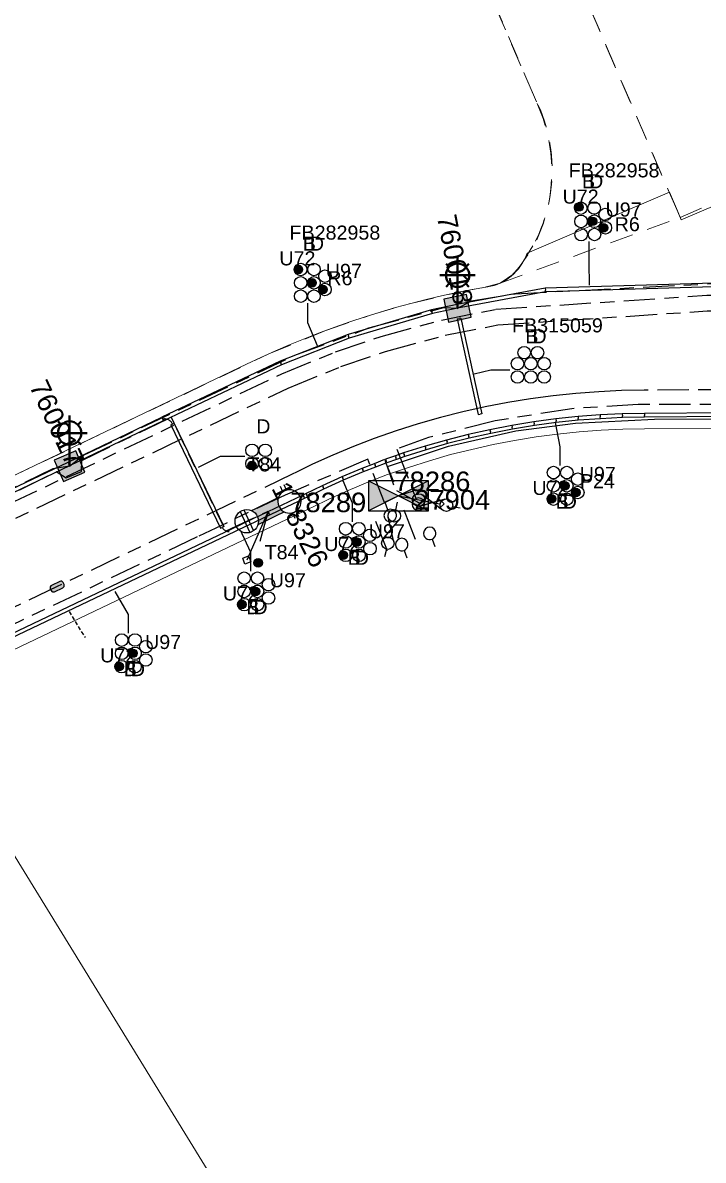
# Model space of a CAD drawing. Header units: metres. Extents: x 292510 to 295946, y 6251475 to 6256272.
# Drawn here: x 294619.1 to 294706.1, y 6255659.2 to 6255804.6 of the extents above; entities that cross this region are included whole.
import ezdxf
from ezdxf.enums import TextEntityAlignment as Align

# ---------------------------------------------------------------- set-up
doc = ezdxf.new("R2010")
doc.units = ezdxf.units.M
for name, pattern in [('Cable Exist UG', [8.2, 4, -1.2, 1.8, -1.2]), ('Dash', [5, 3, -2]), ('DASHED', [0.75, 0.5, -0.25])]:
    doc.linetypes.add(name, pattern=pattern)
doc.layers.get('0').update_dxf_attribs({"color": 6})
doc.layers.add('Cadastre Developer_SP_EXT', color=9, linetype='Continuous', lineweight=5)
doc.layers.add('Cadastre Land Parcels_SP_EXT', color=7, linetype='Continuous', lineweight=5)
for name, color, linetype in [('Duct_SP_EXT', 7, 'Continuous'), ('Equip_HV_EXT', 7, 'Continuous'), ('Equip_LV_EXT', 7, 'Continuous'), ('Equip_SP_SL_EXT', 7, 'Continuous'), ('Mains_HV_EXT', 7, 'Continuous'), ('Mains_LV_EXT', 7, 'Continuous'), ('Mains_SL_EXT', 7, 'Continuous'), ('Services_SP_EXT', 7, 'Continuous'), ('Sub_SP_EXT', 7, 'Continuous'), ('SupportsUG_SP_LV_EXT', 7, 'Continuous'), ('SupportsUG_SP_LV_SL_EXT', 7, 'Continuous'), ('Trench_SP_EXT', 7, 'Continuous')]:
    doc.layers.add(name, color=color, linetype=linetype)
doc.layers.add('UNKNOWN_FEATURES', color=1, linetype='DASHED', plot=False)
doc.styles.add('COLUMN_LABEL', font='arial.ttf')
doc.styles.add('iecARIAL', font='arial.ttf', dxfattribs={"height": 2})
doc.styles.add('POLE_LABEL', font='arial.ttf')
doc.styles.get("Standard").update_dxf_attribs({"font": 'arial.ttf'})
doc.styles.add('SWITCH_LABEL', font='arial.ttf', dxfattribs={"height": 2.5})
doc.linetypes.add('Cable E UG', pattern='A,6,-0.5,["E",Standard,S=1.7,R=0,X=0.5,Y=-1],-2.9', length=9.4)

# ---------------------------------------------------------------- blocks, each defined once
blk = doc.blocks.new('SUB_PADMOUNT_EXT')
for points in [[(0, 0), (-3.84, 1.92), (-3.84, -1.92)], [(0, 0), (3.84, 1.92), (3.84, -1.92)]]:
    blk.add_hatch(color=256).paths.add_polyline_path(points)
for p, q in [((3.84, 1.92), (-3.84, -1.92)), ((-3.84, 1.92), (3.84, -1.92))]:
    blk.add_line(p, q)
blk.add_lwpolyline([(-3.84, -1.92), (3.84, -1.92), (3.84, 1.92), (-3.84, 1.92)], close=True)
for tag, height, flags, p in [('ASSET_NUM', 2.5, 8, (2, 2)), ('STREET_CODE', 0.2, 9, (1.5, 0)), ('CONSTRUCTED_VOLTAGE', 0.2, 9, (1.5, -0.2)), ('OPERATING_VOLTAGE', 0.2, 9, (1.5, -0.6)), ('ORIENTATION', 0.2, 9, (1.5, -0.8)), ('OWNED_BY', 0.2, 9, (1.5, -1)), ('OPERATED_BY', 0.2, 9, (1.5, -1.2)), ('NO_PHASES', 0.2, 9, (1.5, -0.4)), ('MAINTAINED_BY', 0.2, 9, (1.5, -1.4)), ('SECONDARY_VOLTAGE', 0.2, 9, (1.5, -1.6)), ('STATE', 0.2, 9, (1.5, -1.8)), ('SUBSTATION_TYPE', 0.2, 9, (1.5, -2.2)), ('STREETNAME', 0.2, 9, (1.5, -3)), ('PARENT', 0.2, 9, (1.5, -2)), ('USAGE', 0.2, 9, (1.5, -2.4)), ('LEGEND', 0.2, 9, (1.5, -2.6)), ('LOCATION', 0.2, 9, (1.5, -2.8)), ('SUBURB', 0.2, 9, (1.5, -3.2)), ('Z', 0.2, 1, (1.5, -3.6)), ('NOTES', 0.2, 9, (1.5, -3.4))]:
    blk.add_attdef(tag, text='', height=height, dxfattribs=dict(flags=flags)).set_placement(p, align=Align.MIDDLE_LEFT)
blk = doc.blocks.new('COLUMN_EXT')
blk.add_hatch(color=256).paths.add_polyline_path([(-1.49, 1.48), (-1.49, -1.49), (1.48, -1.49), (1.48, 1.48)])
blk.add_lwpolyline([(-1.49, -1.49), (1.48, -1.49), (1.48, 1.48), (-1.49, 1.48)], close=True)
for tag, height, style, flags, p in [('ASSET_NUM', 2.5, 'COLUMN_LABEL', 8, (2, 2)), ('STRUCTURE_PLANT_NUMBER', 0.2, 'POLE_LABEL', 9, (1.81, 0.03)), ('STREET_CODE', 0.2, 'COLUMN_LABEL', 9, (1.81, -0.2))]:
    blk.add_attdef(tag, text='', height=height, dxfattribs=dict(style=style, flags=flags)).set_placement(p, align=Align.MIDDLE_LEFT)
at = {"flags": 9}
for tag, p in [('COLUMN_TYPE', (1.81, -0.4)), ('OWNED_BY', (1.81, -0.6)), ('STATE', (1.81, -0.8)), ('USAGE', (1.81, -1)), ('LEGEND', (1.81, -1.2)), ('LOCATION', (1.81, -1.4)), ('STREETNAME', (1.81, -1.6)), ('SUBURB', (1.81, -1.8)), ('NOTES', (1.81, -2))]:
    blk.add_attdef(tag, text='', height=0.2, dxfattribs=at).set_placement(p, align=Align.MIDDLE_LEFT)
at = {"flags": 1}
blk.add_attdef('Z', (1.81, -2.35), '', height=0.2, dxfattribs=at)
blk = doc.blocks.new('PILLAR_EXT')
blk.add_hatch(color=256).paths.add_polyline_path([(-2.475, 0.99), (-2.475, -0.99), (2.475, -0.99), (2.475, 0.99)])
blk.add_lwpolyline([(-2.475, -0.99), (2.475, -0.99), (2.475, 0.99), (-2.475, 0.99)], close=True)
at = {"style": 'iecARIAL', "flags": 8}
blk.add_attdef('ASSET_NUM', (1.5, 3.5), '', height=2.5, dxfattribs=at)
for tag, p, flags in [('OWNED_BY', (0, -0.2), 9), ('STATE', (0, -0.4), 9), ('SUPPORT_TYPE', (0, -0.6), 9), ('USAGE', (0, -0.8), 9), ('LEGEND', (0, -1), 9), ('LOCATION', (0, -1.2), 9), ('NOTES', (0, -1.4), 9), ('PARENT', (0, -1.6), 9), ('STREETNAME', (0, -1.8), 9), ('SUBURB', (0, -2), 1)]:
    blk.add_attdef(tag, p, '', height=0.2, dxfattribs=dict(flags=flags))
blk = doc.blocks.new('DUCT_EXT')
blk.add_circle((0, 0.8), 0.8)
at = {"flags": 1}
blk.add_attdef('Z', (0, 0), '', height=0.2, dxfattribs=at)
at = {"flags": 9}
for tag, p in [('DUCT_CODE', (0, 0)), ('XSECT_TYPE', (0, -0.2)), ('STATE', (0, -0.6)), ('FB_REFERENCE', (0, -0.4)), ('NOTES', (0, -0.8))]:
    blk.add_attdef(tag, text='', height=0.2, dxfattribs=at).set_placement(p, align=Align.MIDDLE_LEFT)
blk = doc.blocks.new('SL_LANTERN_EXT')
at = {"lineweight": 40}
for p, q in [((0, 1.97), (0, 6.47)), ((-1.46, 5.68), (-1.06, 5.28)), ((1.46, 5.68), (1.06, 5.28)), ((-2.25, 4.22), (2.25, 4.22)), ((-1.46, 2.76), (-1.06, 3.16)), ((1.46, 2.76), (1.06, 3.16)), ((0, 0), (0, 2.72))]:
    blk.add_line(p, q, dxfattribs=at)
blk.add_circle((0, 4.22), 1.5, dxfattribs=at)
at = {"style": 'iecARIAL', "flags": 9}
blk.add_attdef('ASSET_NUM', (1.5, 1.5), '', height=2.5, dxfattribs=at)
for tag, p, height, flags in [('OPERATING_VOLTAGE', (0.98, -1.65), 0.2, 9), ('CONSTRUCTED_VOLTAGE', (0.98, -0.65), 0.2, 9), ('CONTROL_TYPE', (0.98, -0.85), 0.2, 9), ('LANTERN_PURPOSE', (0.98, -1.05), 0.2, 9), ('LANTERN_TYPE', (0.98, -1.25), 0.2, 9), ('NO_PHASES', (0.98, -1.45), 0.2, 9), ('LNUMBER', (2.18, -3.25), 2.5, 8), ('ORIENTATION', (0.98, -1.85), 0.2, 9), ('OWNED_BY', (0.98, -2.05), 0.2, 9), ('STATE', (0.98, -2.25), 0.2, 9), ('USAGE', (0.98, -2.45), 0.2, 9), ('CEXIST', (0.98, -2.65), 0.2, 9), ('CNEW', (0.98, -2.85), 0.2, 9), ('CNUMBER', (0.98, -3.05), 0.2, 9), ('CREMOVE', (0.98, -3.25), 0.2, 9), ('CREPLACE', (0.98, -3.45), 0.2, 9), ('LKINGHEIGHT', (0.98, -3.65), 0.2, 9), ('LBRACKET', (0.98, -3.85), 0.2, 9), ('LBRACKETVOCAB', (0.98, -4.05), 0.2, 9), ('LCATEGORY', (0.98, -4.25), 0.2, 9), ('LCHARGE1', (0.98, -4.45), 0.2, 9), ('LCHARGE1PERCENT', (0.98, -4.65), 0.2, 9), ('LCHARGE2', (0.98, -4.85), 0.2, 9), ('LCHARGE2PERCENT', (0.98, -5.05), 0.2, 9), ('LCHARGE3', (0.98, -5.25), 0.2, 9), ('LCHARGE3PERCENT', (0.98, -5.45), 0.2, 9), ('LEXIST', (0.98, -5.65), 0.2, 9), ('LLAMP', (0.98, -5.85), 0.2, 9), ('LLAMPVOCAB', (0.98, -6.05), 0.2, 9), ('LMAST', (0.98, -6.25), 0.2, 9), ('LMASTVOCAB', (0.98, -6.45), 0.2, 9), ('LNEW', (0.98, -6.65), 0.2, 9), ('LANTNUMBER', (0.98, -6.85), 0.2, 9), ('LOUTREACH', (0.98, -7.25), 0.2, 9), ('LOUTREACHVOCAB', (0.98, -7.45), 0.2, 9), ('LRATECODE', (0.98, -7.65), 0.2, 9), ('LREMOVE', (0.98, -7.85), 0.2, 9), ('LREPLACE', (0.98, -8.05), 0.2, 9), ('LTYPE', (0.98, -8.25), 0.2, 9), ('LTYPEVOCAB', (0.98, -8.45), 0.2, 9), ('LEGEND', (0.98, -8.65), 0.2, 9), ('LOCATION', (0.98, -8.85), 0.2, 9), ('STREETNAME', (0.98, -9.25), 0.2, 9), ('SUBURB', (0.98, -9.45), 0.2, 1), ('NOTES', (0.98, -9.05), 0.2, 9)]:
    blk.add_attdef(tag, p, '', height=height, dxfattribs=dict(flags=flags))
blk = doc.blocks.new('CCP_EXT')
at = {"flags": 9}
for tag, p in [('LEGEND', (0, -1.4)), ('STATE', (0, -1.8)), ('LIFE_SUPPORT', (0, -1.6)), ('NOTES', (0, -2))]:
    blk.add_attdef(tag, text='', height=0.2, dxfattribs=at).set_placement(p, align=Align.MIDDLE_LEFT)
blk.add_wipeout([(0, 0.57), (0.57, 0), (0, -0.57), (-0.57, 0)])
blk.add_lwpolyline([(-0.57, 0), (0, 0.57), (0.57, 0), (0, -0.57), (-0.57, 0)])
at = {"flags": 1}
blk.add_attdef('Z', (0, 0), '', height=0.2, dxfattribs=at)
at = {"flags": 9}
for tag, p in [('CCP_TYPE', (0, 0)), ('CONSTRUCTED_VOLTAGE', (0, -0.2)), ('OPERATING_VOLTAGE', (0, -0.6)), ('ORIENTATION', (0, -0.8)), ('OWNED_BY', (0, -1)), ('NO_PHASES', (0, -0.4)), ('USAGE', (0, -1.2))]:
    blk.add_attdef(tag, text='', height=0.2, dxfattribs=at).set_placement(p, align=Align.MIDDLE_LEFT)
blk = doc.blocks.new('HV_STJ_EXT')
h = blk.add_hatch(color=256)
edge = h.paths.add_edge_path()
edge.add_ellipse((-0.59, 0.13), major_axis=(0.226, 0.226), ratio=1, start_angle=45, end_angle=135)
edge.add_line((-0.91, 0.13), (-0.91, -0.13))
edge.add_ellipse((-0.59, -0.13), major_axis=(0.226, 0.226), ratio=1, start_angle=135, end_angle=225)
edge.add_line((-0.59, -0.45), (0.59, -0.45))
edge.add_ellipse((0.59, -0.13), major_axis=(-0.226, 0.226), ratio=1, start_angle=135, end_angle=225)
edge.add_line((0.91, -0.13), (0.91, 0.13))
edge.add_ellipse((0.59, 0.13), major_axis=(-0.226, 0.226), ratio=1, start_angle=225, end_angle=315)
edge.add_line((0.59, 0.45), (-0.59, 0.45))
blk.add_lwpolyline([(-0.91, 0.13), (-0.91, -0.13, 0.414214), (-0.59, -0.45), (0.59, -0.45, 0.414214), (0.91, -0.13), (0.91, 0.13, 0.414214), (0.59, 0.45), (-0.59, 0.45, 0.414214)], format="xyb", close=True)
for tag, flags, p in [('ORIENTATION', 9, (1.5, 0)), ('Z', 1, (1.5, -0.8)), ('USAGE', 9, (1.5, -0.2)), ('LEGEND', 9, (1.5, -0.4)), ('NOTES', 9, (1.5, -0.6))]:
    blk.add_attdef(tag, text='', height=0.2, dxfattribs=dict(flags=flags)).set_placement(p, align=Align.MIDDLE_LEFT)
blk = doc.blocks.new('LV_UG_DFUSE_CLOSED_EXT')
for points in [[(1, 0), (0, 0)], [(5.04, 0.73), (2.16, -0.72)], [(5.05, -0.71), (2.16, 0.72)], [(6.2, 0.01), (7.2, 0.01)]]:
    blk.add_lwpolyline(points)
for centre in [(1.8, 0), (5.4, 0.01)]:
    blk.add_circle(centre, 0.8)
at = {"flags": 9}
for tag, p in [('ACTUAL_STATUS', (0, 0)), ('CONSTRUCTED_VOLTAGE', (0, -0.2)), ('OPERATING_VOLTAGE', (0, -0.6)), ('ORIENTATION', (0, -0.8)), ('STATE', (0, -1)), ('SWITCH_TYPE', (0, -1.2)), ('NO_PHASES', (0, -0.4)), ('USAGE', (0, -1.4)), ('NOTES', (0, -1.6))]:
    blk.add_attdef(tag, text='', height=0.2, dxfattribs=at).set_placement(p, align=Align.MIDDLE_LEFT)
at = {"flags": 1}
blk.add_attdef('Z', (0, 0), '', height=0.2, dxfattribs=at)
blk = doc.blocks.new('LV_UG_LINKS_CLOSED_EXT')
blk.add_wipeout([(-1.06, 1.06), (-1.18, 0.92), (-1.29, 0.76), (-1.37, 0.59), (-1.43, 0.42), (-1.48, 0.23), (-1.49, 0.05), (-1.49, -0.14), (-1.46, -0.33), (-1.41, -0.51), (-1.33, -0.68), (-1.24, -0.84), (-1.12, -0.99), (-0.99, -1.12), (-0.84, -1.24), (-0.68, -1.33), (-0.51, -1.41), (-0.33, -1.46), (-0.14, -1.49), (0.05, -1.49), (0.23, -1.48), (0.42, -1.43), (0.59, -1.37), (0.76, -1.29), (0.92, -1.18), (1.06, -1.06), (1.18, -0.92), (1.29, -0.76), (1.37, -0.59), (1.43, -0.42), (1.48, -0.23), (1.49, -0.05), (1.49, 0.14), (1.46, 0.33), (1.41, 0.51), (1.33, 0.68), (1.24, 0.84), (1.12, 0.99), (0.99, 1.12), (0.84, 1.24), (0.68, 1.33), (0.51, 1.41), (0.33, 1.46), (0.14, 1.49), (-0.05, 1.49), (-0.23, 1.48), (-0.42, 1.43), (-0.59, 1.37), (-0.76, 1.29), (-0.92, 1.18)])
for p, q in [((-0.25, -1.48), (-0.25, 1.48)), ((0.25, -1.48), (0.25, 1.48))]:
    blk.add_line(p, q)
blk.add_circle((0, 0), 1.5)
at = {"flags": 9}
for tag, p in [('ACTUAL_STATUS', (0, 0)), ('CONSTRUCTED_VOLTAGE', (0, -0.2)), ('OPERATING_VOLTAGE', (0, -0.6)), ('ORIENTATION', (0, -0.8)), ('STATE', (0, -1)), ('SWITCH_TYPE', (0, -1.2)), ('NO_PHASES', (0, -0.4)), ('USAGE', (0, -1.4)), ('NOTES', (0, -1.6))]:
    blk.add_attdef(tag, text='', height=0.2, dxfattribs=at).set_placement(p, align=Align.MIDDLE_LEFT)
at = {"flags": 1}
blk.add_attdef('Z', (0, 0), '', height=0.2, dxfattribs=at)
blk = doc.blocks.new('LV_UG_LINKS_OPEN_EXT')
blk.add_wipeout([(-0.25, 1.47), (-0.43, 1.43), (-0.61, 1.36), (-0.77, 1.28), (-0.93, 1.17), (-1.07, 1.05), (-1.19, 0.9), (-1.29, 0.75), (-1.38, 0.58), (-1.44, 0.4), (-1.48, 0.22), (-1.49, 0.03), (-1.49, -0.16), (-1.45, -0.34), (-1.4, -0.52), (-1.32, -0.69), (-1.23, -0.85), (-1.11, -1), (-0.98, -1.13), (-0.83, -1.24), (-0.66, -1.34), (-0.49, -1.41), (-0.31, -1.46), (-0.13, -1.49), (0.06, -1.49), (0.25, -1.47), (0.43, -1.43), (0.61, -1.36), (0.77, -1.28), (0.93, -1.17), (1.07, -1.05), (1.19, -0.9), (1.29, -0.75), (1.38, -0.58), (1.44, -0.4), (1.48, -0.22), (1.49, -0.03), (1.49, 0.16), (1.45, 0.34), (1.4, 0.52), (1.32, 0.69), (1.23, 0.85), (1.11, 1), (0.98, 1.13), (0.83, 1.24), (0.66, 1.34), (0.49, 1.41), (0.31, 1.46), (0.13, 1.49), (-0.06, 1.49)])
for p, q in [((-0.25, 1.47), (-0.25, 2.22)), ((0.25, 1.47), (0.25, 2.22)), ((-0.25, -1.47), (-0.25, -2.22)), ((0.25, -1.47), (0.25, -2.22))]:
    blk.add_line(p, q)
blk.add_lwpolyline([(0, -1.49, 1), (0, 1.49, 1)], format="xyb", close=True)
at = {"flags": 9}
for tag, p in [('ACTUAL_STATUS', (0, 0)), ('CONSTRUCTED_VOLTAGE', (0, -0.2)), ('OPERATING_VOLTAGE', (0, -0.6)), ('ORIENTATION', (0, -0.8)), ('STATE', (0, -1)), ('SWITCH_TYPE', (0, -1.2)), ('NO_PHASES', (0, -0.4)), ('USAGE', (0, -1.4)), ('NOTES', (0, -1.6))]:
    blk.add_attdef(tag, text='', height=0.2, dxfattribs=at).set_placement(p, align=Align.MIDDLE_LEFT)
at = {"flags": 1}
blk.add_attdef('Z', (0, 0), '', height=0.2, dxfattribs=at)
blk = doc.blocks.new('SWG_HOLEC_SU_EXT')
blk.add_line((1.8, -2), (5.8, -2))
for points in [[(1, 0), (0, 0)], [(6.6, 0), (7.6, 0)]]:
    blk.add_lwpolyline(points)
for points in [[(1.8, -0.8, 1), (1.8, 0.8, 1)], [(5.8, -0.8, 1), (5.8, 0.8, 1)]]:
    blk.add_lwpolyline(points, format="xyb", close=True)
at = {"style": 'SWITCH_LABEL', "flags": 8}
blk.add_attdef('ASSET_NUM', text='', height=2.5, rotation=179.9544, dxfattribs=at).set_placement((-2.4, 0), align=Align.MIDDLE_LEFT)
at = {"flags": 1}
blk.add_attdef('Z', (0, 0), '', height=0.2, dxfattribs=at)
at = {"flags": 9}
for tag, p in [('ACTUAL_STATUS', (0, -0.4)), ('CONSTRUCTED_VOLTAGE', (0, -0.6)), ('OPERATING_VOLTAGE', (0, -1)), ('ORIENTATION', (0, -1.2)), ('OWNED_BY', (0, -1.4)), ('NO_PHASES', (0, -0.8)), ('STATE', (0, -1.8)), ('SWITCH_TYPE', (0, -2)), ('STREETNAME', (0, -2.6)), ('SUBURB', (0, -2.8)), ('PARENT', (0, -1.6)), ('USAGE', (0, -2.2)), ('LOCATION', (0, -2.4)), ('NOTES', (0, -3))]:
    blk.add_attdef(tag, text='', height=0.2, dxfattribs=at).set_placement(p, align=Align.MIDDLE_LEFT)
at = {"style": 'SWITCH_LABEL', "flags": 9}
blk.add_attdef('STREET_CODE', text='', height=0.2, dxfattribs=at).set_placement((0, -0.2), align=Align.MIDDLE_LEFT)
blk = doc.blocks.new('CABLE_LARGE_EXT')
h = blk.add_hatch(color=256)
edge = h.paths.add_edge_path()
edge.add_arc((0, 0.55), 0.55, 0, 360)
blk.add_circle((0, 0.55), 0.55)
at = {"flags": 1}
blk.add_attdef('Z', (0, 0), '', height=0.2, dxfattribs=at)
at = {"flags": 9}
for tag, p in [('COND_CODE', (0, 0)), ('STATE', (0, -0.4)), ('XSECT_SIZE', (0, -0.6)), ('FB_REFERENCE', (0, -0.2)), ('NOTES', (0, -0.8))]:
    blk.add_attdef(tag, text='', height=0.2, dxfattribs=at).set_placement(p, align=Align.MIDDLE_LEFT)

msp = doc.modelspace()

# ---------------------------------------------------------------- linework, layer by layer
at = {"layer": 'Cadastre Developer_SP_EXT', "linetype": 'Dash'}
msp.add_lwpolyline([(294702.67, 6255780.72), (294646.24, 6255911.84), (294646.24, 6255911.84, -0.414443), (294653.82, 6255930.89), (294653.82, 6255930.89), (294650.25, 6255939.19), (294649.76, 6255938.97), (294649.76, 6255938.97, -0.226612), (294639.86, 6255939.4), (294639.86, 6255939.4, 0.435819), (294621.17, 6255932.92), (294621.17, 6255932.92, 0.435919), (294629, 6255914.75), (294629, 6255914.75, -0.208712), (294635.72, 6255908.46), (294635.72, 6255908.46), (294684.62, 6255794.84), (294684.62, 6255794.84, -0.301669), (294681.85, 6255772.51), (294681.85, 6255772.51), (294680.11, 6255771.3), (294703.1, 6255779.73), (294702.67, 6255780.72)], format="xyb", close=True, dxfattribs=at)
msp.add_lwpolyline([(294646.24, 6255911.84), (294702.67, 6255780.72), (294703.1, 6255779.73), (294703.1, 6255779.73), (294959.35, 6255888.38)], dxfattribs=at)
at = {"layer": 'Cadastre Land Parcels_SP_EXT', "linetype": 'Continuous'}
for points in [[(294569.44, 6255723.53), (294647.68, 6255760.95), (294649.54, 6255761.83), (294651.41, 6255762.67), (294653.29, 6255763.48), (294655.19, 6255764.26), (294657.09, 6255765), (294659, 6255765.71), (294660.92, 6255766.38), (294662.85, 6255767.02), (294664.78, 6255767.62), (294666.73, 6255768.19), (294668.68, 6255768.72), (294670.64, 6255769.22), (294672.6, 6255769.69), (294674.57, 6255770.11), (294676.55, 6255770.5), (294678.54, 6255770.86), (294678.94, 6255770.92), (294679.34, 6255771.02), (294679.73, 6255771.15), (294680.11, 6255771.3), (294680.48, 6255771.49), (294680.85, 6255771.7), (294681.19, 6255771.95), (294681.53, 6255772.21), (294681.85, 6255772.51), (294682.15, 6255772.83), (294682.44, 6255773.17), (294682.71, 6255773.53), (294682.95, 6255773.91), (294683.18, 6255774.31), (294683.38, 6255774.73), (294683.56, 6255775.16), (294701.77, 6255782.93), (294702.78, 6255780.55), (294703.26, 6255779.42), (294712.15, 6255783.2)], [(294728.85, 6255752.97), (294698.56, 6255752.72), (294695.78, 6255752.67), (294693, 6255752.54), (294690.23, 6255752.33), (294687.46, 6255752.04), (294684.7, 6255751.67), (294681.95, 6255751.22), (294679.21, 6255750.69), (294676.48, 6255750.08), (294673.77, 6255749.4), (294671.07, 6255748.63), (294668.39, 6255747.78), (294665.72, 6255746.86), (294663.2, 6255745.88), (294660.69, 6255744.83), (294658.21, 6255743.71), (294656.13, 6255742.7), (294655.76, 6255742.52), (294605.49, 6255718.55), (294650.92, 6255644.6)], [(294575.28, 6255610.53), (294685.28, 6255471.4), (294762.76, 6255463), (294776.52, 6255461.51), (294903.48, 6255438.15), (294915.08, 6255436.02), (294943.48, 6255432.09), (294946.81, 6255447.94), (294946.81, 6255447.94), (294848.14, 6255464.41), (294788.34, 6255495.18), (294719.47, 6255559.79), (294684.12, 6255596.9), (294666.37, 6255615.53), (294665.66, 6255616.88), (294651.61, 6255643.49), (294650.92, 6255644.6), (294605.49, 6255718.55)]]:
    msp.add_lwpolyline(points, dxfattribs=at)
at = {"layer": 'Duct_SP_EXT'}
for p, q in [((294685.86, 6255770.67), (294674.56, 6255768.59)), ((294707.42, 6255771.31), (294685.86, 6255770.67)), ((294685.86, 6255770.67), (294685.89, 6255770.43)), ((294685.91, 6255770.19), (294685.89, 6255770.43)), ((294707.43, 6255770.83), (294685.91, 6255770.19)), ((294685.91, 6255770.19), (294674.64, 6255768.12)), ((294671.34, 6255767.89), (294660.67, 6255764.74)), ((294671.46, 6255767.42), (294660.82, 6255764.29)), ((294674.6, 6255768.6), (294671.34, 6255767.89)), ((294671.34, 6255767.89), (294671.4, 6255767.65)), ((294671.46, 6255767.42), (294671.4, 6255767.65)), ((294674.7, 6255768.13), (294671.46, 6255767.42)), ((294674.56, 6255768.59), (294674.6, 6255768.35)), ((294674.6, 6255768.6), (294674.65, 6255768.36)), ((294674.64, 6255768.12), (294674.6, 6255768.35)), ((294674.7, 6255768.13), (294674.65, 6255768.36)), ((294674.63, 6255766.75), (294674.87, 6255766.8)), ((294674.63, 6255766.75), (294677.3, 6255754.52)), ((294675.1, 6255766.85), (294674.87, 6255766.8)), ((294675.1, 6255766.85), (294677.77, 6255754.62)), ((294660.67, 6255764.74), (294652, 6255761.34)), ((294660.67, 6255764.74), (294660.74, 6255764.52)), ((294660.82, 6255764.29), (294660.74, 6255764.52)), ((294660.82, 6255764.29), (294652.19, 6255760.9)), ((294652, 6255761.34), (294636.89, 6255754.18)), ((294652.19, 6255760.9), (294637.09, 6255753.74)), ((294652, 6255761.34), (294652.1, 6255761.12)), ((294652.19, 6255760.9), (294652.1, 6255761.12)), ((294677.3, 6255754.52), (294677.54, 6255754.57)), ((294677.77, 6255754.62), (294677.54, 6255754.57)), ((294692.89, 6255754.48), (294690.06, 6255754.26)), ((294695.72, 6255754.61), (294692.89, 6255754.48)), ((294692.89, 6255754.48), (294692.9, 6255754.24)), ((294698.54, 6255754.66), (294695.72, 6255754.61)), ((294695.72, 6255754.61), (294695.73, 6255754.37)), ((294695.74, 6255754.13), (294695.73, 6255754.37)), ((294728.83, 6255754.91), (294698.54, 6255754.66)), ((294698.54, 6255754.66), (294698.54, 6255754.42)), ((294728.84, 6255754.43), (294698.54, 6255754.18)), ((294698.54, 6255754.18), (294698.54, 6255754.42)), ((294624.9, 6255748.44), (294636.89, 6255754.18)), ((294625.11, 6255748.01), (294637.09, 6255753.75)), ((294636.89, 6255754.18), (294636.99, 6255753.96)), ((294636.89, 6255754.18), (294636.99, 6255753.96)), ((294637.09, 6255753.75), (294636.99, 6255753.96)), ((294637.09, 6255753.74), (294636.99, 6255753.96)), ((294638.02, 6255753.2), (294638.24, 6255753.3)), ((294638.02, 6255753.2), (294644.37, 6255739.99)), ((294638.46, 6255753.4), (294638.24, 6255753.3)), ((294638.46, 6255753.4), (294644.8, 6255740.2)), ((294681.61, 6255753.13), (294678.81, 6255752.59)), ((294684.42, 6255753.59), (294681.61, 6255753.13)), ((294681.61, 6255753.13), (294681.65, 6255752.9)), ((294681.69, 6255752.66), (294681.65, 6255752.9)), ((294684.49, 6255753.12), (294681.69, 6255752.66)), ((294687.23, 6255753.97), (294684.42, 6255753.59)), ((294684.42, 6255753.59), (294684.45, 6255753.35)), ((294684.49, 6255753.12), (294684.45, 6255753.35)), ((294687.29, 6255753.49), (294684.49, 6255753.12)), ((294690.06, 6255754.26), (294687.23, 6255753.97)), ((294687.23, 6255753.97), (294687.26, 6255753.73)), ((294687.29, 6255753.49), (294687.26, 6255753.73)), ((294690.1, 6255753.79), (294687.29, 6255753.49)), ((294690.06, 6255754.26), (294690.08, 6255754.02)), ((294690.1, 6255753.79), (294690.08, 6255754.02)), ((294692.92, 6255754), (294690.1, 6255753.79)), ((294692.92, 6255754), (294692.9, 6255754.24)), ((294695.74, 6255754.13), (294692.92, 6255754)), ((294698.54, 6255754.18), (294695.74, 6255754.13)), ((294676.03, 6255751.97), (294673.26, 6255751.27)), ((294676.14, 6255751.5), (294673.39, 6255750.81)), ((294678.81, 6255752.59), (294676.03, 6255751.97)), ((294676.03, 6255751.97), (294676.09, 6255751.74)), ((294676.14, 6255751.5), (294676.09, 6255751.74)), ((294678.91, 6255752.12), (294676.14, 6255751.5)), ((294678.81, 6255752.59), (294678.86, 6255752.36)), ((294678.91, 6255752.12), (294678.86, 6255752.36)), ((294681.69, 6255752.66), (294678.91, 6255752.12)), ((294670.51, 6255750.49), (294667.78, 6255749.62)), ((294670.65, 6255750.03), (294667.93, 6255749.17)), ((294673.26, 6255751.27), (294670.51, 6255750.49)), ((294670.51, 6255750.49), (294670.58, 6255750.26)), ((294670.65, 6255750.03), (294670.58, 6255750.26)), ((294673.39, 6255750.81), (294670.65, 6255750.03)), ((294673.26, 6255751.27), (294673.33, 6255751.04)), ((294673.39, 6255750.81), (294673.33, 6255751.04)), ((294664.04, 6255748.29), (294665.38, 6255748.81)), ((294665.38, 6255748.81), (294665.47, 6255748.58)), ((294666.72, 6255749.26), (294665.45, 6255748.82)), ((294665.45, 6255748.82), (294665.53, 6255748.59)), ((294665.56, 6255748.36), (294665.47, 6255748.58)), ((294665.61, 6255748.36), (294665.53, 6255748.59)), ((294666.87, 6255748.8), (294665.61, 6255748.36)), ((294667.78, 6255749.62), (294666.72, 6255749.26)), ((294666.72, 6255749.26), (294666.79, 6255749.03)), ((294666.87, 6255748.8), (294666.79, 6255749.03)), ((294667.93, 6255749.17), (294666.87, 6255748.8)), ((294667.78, 6255749.62), (294667.85, 6255749.4)), ((294667.93, 6255749.17), (294667.85, 6255749.4)), ((294598.37, 6255735.77), (294624.9, 6255748.44)), ((294598.58, 6255735.33), (294625.11, 6255748.01)), ((294624.9, 6255748.44), (294625, 6255748.23)), ((294625.11, 6255748.01), (294625, 6255748.23)), ((294659.92, 6255746.61), (294662.47, 6255747.68)), ((294660.11, 6255746.17), (294662.65, 6255747.24)), ((294662.47, 6255747.68), (294664.04, 6255748.29)), ((294662.47, 6255747.68), (294662.56, 6255747.46)), ((294662.65, 6255747.24), (294662.56, 6255747.46)), ((294662.65, 6255747.24), (294664.21, 6255747.84)), ((294664.04, 6255748.29), (294664.12, 6255748.06)), ((294664.21, 6255747.84), (294664.12, 6255748.06)), ((294664.21, 6255747.84), (294665.56, 6255748.36)), ((294657.39, 6255745.47), (294659.92, 6255746.61)), ((294657.59, 6255745.04), (294660.11, 6255746.17)), ((294659.92, 6255746.61), (294660.02, 6255746.39)), ((294660.11, 6255746.17), (294660.02, 6255746.39)), ((294657.39, 6255745.47), (294657.49, 6255745.25)), ((294657.59, 6255745.04), (294657.49, 6255745.25)), ((294644.37, 6255739.99), (294644.59, 6255740.09)), ((294644.8, 6255740.2), (294644.59, 6255740.09))]:
    msp.add_line(p, q, dxfattribs=at)
for points in [[(294691.45, 6255776.66), (294691.45, 6255773.96), (294691.47, 6255771.07)], [(294655.48, 6255768.76), (294655.48, 6255766.27), (294656.72, 6255763.37)], [(294681.33, 6255760.19), (294678.94, 6255760.19), (294676.8, 6255759.67)], [(294687.79, 6255748), (294687.79, 6255750.39), (294687.17, 6255753.5)], [(294647.47, 6255749.18), (294644.35, 6255749.18), (294641.51, 6255747.76)], [(294661.23, 6255740.82), (294661.23, 6255743.22), (294660.03, 6255746.05)], [(294648.27, 6255734.52), (294648.27, 6255736.91), (294646.89, 6255739.84)], [(294632.6, 6255726.6), (294632.6, 6255728.99), (294630.9, 6255731.92)]]:
    msp.add_lwpolyline(points, dxfattribs=at)
at = {"layer": 'Mains_HV_EXT', "linetype": 'Cable Exist UG'}
msp.add_lwpolyline([(294623.5, 6255732.54), (294604.63, 6255723.51), (294600.9, 6255730.82), (294588.53, 6255724.9)], dxfattribs=at)
at = {"layer": 'Mains_SL_EXT', "linetype": 'Cable Exist UG'}
for points in [[(294674.63, 6255768.1), (294676.43, 6255769.04), (294682.02, 6255769.97), (294682.02, 6255769.97), (294707.4, 6255771.27), (294729.49, 6255771.46), (294731.27, 6255770.79)], [(294625.09, 6255747.94), (294626.88, 6255749.35), (294626.88, 6255749.35), (294653.88, 6255762.1), (294663.31, 6255765.59), (294672.93, 6255768.22), (294674.67, 6255768.11)], [(294625.09, 6255747.94), (294622.96, 6255747.59), (294622.96, 6255747.59), (294603.12, 6255737.97), (294574.56, 6255724.3), (294572.78, 6255722.89)]]:
    msp.add_lwpolyline(points, dxfattribs=at)
at = {"layer": 'Trench_SP_EXT', "linetype": 'Cable Exist UG'}
for points in [[(294637.02, 6255753.94, -0.360479), (294638.24, 6255753.3)], [(294644.59, 6255740.09, 0.287059), (294645.49, 6255739.59)]]:
    msp.add_lwpolyline(points, format="xyb", dxfattribs=at)
for points in [[(294666.52, 6255745.5), (294665.47, 6255748.58)], [(294666.85, 6255744.83), (294669.78, 6255743.25)], [(294650.45, 6255742.18), (294649.26, 6255737.72)]]:
    msp.add_lwpolyline(points, dxfattribs=at)
at = {"layer": 'UNKNOWN_FEATURES'}
msp.add_lwpolyline([(294625.02, 6255729.36), (294627.07, 6255726.02)], dxfattribs=at)

# ---------------------------------------------------------------- block references
at = {"layer": 'Duct_SP_EXT'}
for name, p, rotation in [('DUCT_EXT', (294689.63, 6255780.9), 270.7520113779666), ('DUCT_EXT', (294691.33, 6255780.92), 270.7520113779666), ('DUCT_EXT', (294692.74, 6255780.09), 270.7520113779666), ('DUCT_EXT', (294689.65, 6255779.2), 270.7520113779666), ('CABLE_LARGE_EXT', (294691.35, 6255779.22), 270.2939254388068), ('DUCT_EXT', (294691.35, 6255779.22), 270.7520113779666), ('DUCT_EXT', (294692.76, 6255778.39), 270.7520113779666), ('DUCT_EXT', (294689.67, 6255777.5), 270.7520113779666), ('DUCT_EXT', (294691.37, 6255777.52), 270.7520113779666), ('CABLE_LARGE_EXT', (294692.76, 6255778.39), 270.7917475076927), ('DUCT_EXT', (294653.82, 6255773.06), 270.0872838814508), ('DUCT_EXT', (294655.52, 6255773.06), 270.0872838814508), ('DUCT_EXT', (294653.82, 6255771.36), 270.0872838814508), ('CABLE_LARGE_EXT', (294655.52, 6255771.36), 269.6714573621951), ('DUCT_EXT', (294655.52, 6255771.36), 270.0872838814508), ('DUCT_EXT', (294656.92, 6255772.21), 270.0872838814508), ('DUCT_EXT', (294653.82, 6255769.66), 270.0872838814508), ('DUCT_EXT', (294655.52, 6255769.66), 270.0872838814508), ('DUCT_EXT', (294656.92, 6255770.51), 270.0872838814508), ('CABLE_LARGE_EXT', (294656.92, 6255770.51), 270.0872838814508), ('DUCT_EXT', (294686.13, 6255747.11), 270.0872838814508), ('DUCT_EXT', (294687.83, 6255747.11), 270.0872838814508), ('DUCT_EXT', (294689.23, 6255746.26), 270.0872838814508), ('DUCT_EXT', (294686.13, 6255745.41), 270.0872838814508), ('CABLE_LARGE_EXT', (294687.83, 6255745.41), 270.2939254388068), ('DUCT_EXT', (294687.83, 6255745.41), 270.0872838814508), ('DUCT_EXT', (294686.13, 6255743.71), 270.0872838814508), ('DUCT_EXT', (294687.83, 6255743.71), 270.0872838814508), ('DUCT_EXT', (294689.23, 6255744.56), 270.0872838814508), ('CABLE_LARGE_EXT', (294689.23, 6255744.56), 270.4810610102405), ('DUCT_EXT', (294659.56, 6255739.93), 270.0872838814508), ('DUCT_EXT', (294661.26, 6255739.93), 270.0872838814508), ('DUCT_EXT', (294662.66, 6255739.09), 270.0872838814508), ('DUCT_EXT', (294659.56, 6255738.23), 270.0872838814508), ('CABLE_LARGE_EXT', (294661.26, 6255738.23), 270.2939254388068), ('DUCT_EXT', (294661.26, 6255738.23), 270.0872838814508), ('DUCT_EXT', (294659.57, 6255736.53), 270.0872838814508), ('DUCT_EXT', (294661.27, 6255736.53), 270.0872838814508), ('DUCT_EXT', (294662.67, 6255737.39), 270.0872838814508), ('DUCT_EXT', (294646.6, 6255733.62), 270.0872838814508), ('DUCT_EXT', (294648.3, 6255733.62), 270.0872838814508), ('DUCT_EXT', (294646.6, 6255731.92), 270.0872838814508), ('CABLE_LARGE_EXT', (294648.3, 6255731.92), 270.2939254388068), ('DUCT_EXT', (294648.3, 6255731.92), 270.0872838814508), ('DUCT_EXT', (294649.7, 6255732.78), 270.0872838814508), ('DUCT_EXT', (294649.7, 6255731.08), 270.0872838814508), ('DUCT_EXT', (294646.61, 6255730.22), 270.0872838814508), ('DUCT_EXT', (294648.31, 6255730.22), 270.0872838814508), ('DUCT_EXT', (294630.94, 6255725.7), 270.0872838814508), ('DUCT_EXT', (294632.64, 6255725.71), 270.0872838814508), ('DUCT_EXT', (294634.04, 6255724.86), 270.0872838814508), ('DUCT_EXT', (294630.94, 6255724), 270.0872838814508), ('CABLE_LARGE_EXT', (294632.64, 6255724.01), 270.2939254388068), ('DUCT_EXT', (294632.64, 6255724.01), 270.0872838814508), ('DUCT_EXT', (294634.04, 6255723.16), 270.0872838814508), ('DUCT_EXT', (294630.94, 6255722.3), 270.0872838814508), ('DUCT_EXT', (294632.64, 6255722.31), 270.0872838814508)]:
    msp.add_blockref(name, p, dxfattribs=dict(at, rotation=rotation))
for name, p in [('CABLE_LARGE_EXT', (294690.17, 6255780.5)), ('CABLE_LARGE_EXT', (294654.32, 6255772.52)), ('DUCT_EXT', (294683.18, 6255761.63)), ('DUCT_EXT', (294684.88, 6255761.63)), ('DUCT_EXT', (294682.33, 6255760.23)), ('DUCT_EXT', (294684.03, 6255760.23)), ('DUCT_EXT', (294685.73, 6255760.23)), ('DUCT_EXT', (294682.33, 6255758.53)), ('DUCT_EXT', (294684.03, 6255758.53)), ('DUCT_EXT', (294685.73, 6255758.53)), ('DUCT_EXT', (294648.4, 6255749.16)), ('DUCT_EXT', (294650.1, 6255749.16)), ('DUCT_EXT', (294648.4, 6255747.46)), ('CABLE_LARGE_EXT', (294648.4, 6255747.46)), ('DUCT_EXT', (294650.1, 6255747.46)), ('CABLE_LARGE_EXT', (294686.67, 6255743.19)), ('CABLE_LARGE_EXT', (294660.06, 6255736.01)), ('CABLE_LARGE_EXT', (294647.1, 6255729.7)), ('CABLE_LARGE_EXT', (294631.44, 6255721.78))]:
    msp.add_blockref(name, p, dxfattribs=at)
at = {"layer": 'Equip_HV_EXT', "rotation": 25.56527680372544}
msp.add_blockref('HV_STJ_EXT', (294623.5, 6255732.54), dxfattribs=at)
at = {"layer": 'Equip_LV_EXT', "rotation": 256.5972604240238}
msp.add_blockref('LV_UG_DFUSE_CLOSED_EXT', (294667, 6255743.34), dxfattribs=at)
at = {"layer": 'Equip_SP_SL_EXT'}
for p in [(294674.67, 6255768.11), (294625.09, 6255747.94)]:
    msp.add_blockref('SL_LANTERN_EXT', p, dxfattribs=at)
at = {"layer": 'Sub_SP_EXT'}
ref = msp.add_blockref('SUB_PADMOUNT_EXT', (294667.13, 6255744.13), dxfattribs=at)
ref.add_attrib('ASSET_NUM', '27904', dxfattribs={"layer": '0', "height": 2.5}).set_placement((294669.13, 6255744.88), align=Align.TOP_LEFT)
at = {"layer": 'SupportsUG_SP_LV_EXT'}
ref = msp.add_blockref('PILLAR_EXT', (294650.45, 6255742.18), dxfattribs=dict(at, rotation=26.14735328117768))
ref.add_attrib('ASSET_NUM', '108326', dxfattribs={"layer": '0', "height": 2.5, "rotation": 296.7475, "style": 'iecARIAL'}).set_placement((294651.95, 6255745.68), align=Align.MIDDLE_LEFT)
at = {"layer": 'SupportsUG_SP_LV_SL_EXT'}
ref = msp.add_blockref('COLUMN_EXT', (294674.67, 6255768.11), dxfattribs=dict(at, rotation=11.81002107591701))
ref.add_attrib('ASSET_NUM', '760018', dxfattribs={"layer": '0', "height": 2.5, "rotation": 280.8704, "style": 'COLUMN_LABEL'}).set_placement((294676.67, 6255768.86), align=Align.TOP_RIGHT)
ref = msp.add_blockref('COLUMN_EXT', (294625.09, 6255747.94), dxfattribs=dict(at, rotation=23.25097812335855))
ref.add_attrib('ASSET_NUM', '760017', dxfattribs={"layer": '0', "height": 2.5, "rotation": 295.0951, "style": 'COLUMN_LABEL'}).set_placement((294627.09, 6255748.69), align=Align.TOP_RIGHT)

# ---------------------------------------------------------------- texts
at = {"layer": 'Duct_SP_EXT'}
for s, p in [('FB282958', (294688.87, 6255784.84)), ('B', (294690.57, 6255783.44)), ('D', (294691.47, 6255783.44)), ('U72', (294688.09, 6255781.48)), ('U97', (294693.58, 6255779.83)), ('FB282958', (294653.19, 6255776.88)), ('B', (294654.89, 6255775.48)), ('D', (294655.79, 6255775.48)), ('U72', (294651.89, 6255773.59)), ('U97', (294657.83, 6255771.99)), ('R6', (294658.03, 6255771.05)), ('FB315059', (294681.63, 6255765.03)), ('B', (294683.33, 6255763.63)), ('D', (294684.23, 6255763.63)), ('D', (294648.94, 6255752.12)), ('T84', (294647.8, 6255747.26)), ('U97', (294690.28, 6255746.04)), ('U72', (294684.24, 6255744.25)), ('P24', (294690.3, 6255745.11)), ('B', (294687.2, 6255742.5)), ('D', (294688.1, 6255742.5)), ('U97', (294663.32, 6255738.71)), ('U72', (294657.63, 6255737.08)), ('T84', (294650.01, 6255736.04)), ('B', (294660.63, 6255735.32)), ('D', (294661.53, 6255735.32)), ('U97', (294650.67, 6255732.45)), ('U72', (294644.67, 6255730.77)), ('B', (294647.67, 6255729.01)), ('D', (294648.57, 6255729.01)), ('U97', (294634.73, 6255724.56)), ('U72', (294629, 6255722.85)), ('B', (294632.01, 6255721.09)), ('D', (294632.91, 6255721.09))]:
    msp.add_text(s, height=1.8, dxfattribs=at).set_placement(p)
msp.add_text('R6', height=1.8, rotation=0.4547, dxfattribs=at).set_placement((294694.75, 6255777.94))

# ---------------------------------------------------------------- next in the draw order: block references
at = {"layer": 'Services_SP_EXT'}
for p, rotation in [((294672.38, 6255743.12), 269.9999999999998), ((294647.73, 6255735.93), 66.50124485535473)]:
    msp.add_blockref('CCP_EXT', p, dxfattribs=dict(at, rotation=rotation))

# ---------------------------------------------------------------- next in the draw order: linework, layer by layer
at = {"layer": 'Cadastre Developer_SP_EXT', "linetype": 'Dash'}
msp.add_lwpolyline([(294576.55, 6255726.94), (294650.53, 6255762.27), (294657.95, 6255765.32), (294663.66, 6255767.27), (294668.68, 6255768.72), (294674.57, 6255770.11), (294677.84, 6255770.73), (294680.11, 6255771.3), (294681.53, 6255772.21), (294682.71, 6255773.53), (294684.78, 6255776.85), (294684.78, 6255776.85, 0.221793), (294684.74, 6255794.5), (294684.74, 6255794.5), (294635.45, 6255908.76)], format="xyb", dxfattribs=at)
at = {"layer": 'Mains_HV_EXT', "linetype": 'Cable Exist UG'}
msp.add_lwpolyline([(294807.7, 6255662.77), (294758.53, 6255745.57), (294758.53, 6255745.57), (294757.65, 6255746.78), (294757.65, 6255746.78, 0.20725), (294742.43, 6255755.77), (294742.43, 6255755.77), (294740.37, 6255756.03), (294712.65, 6255755.78), (294697.74, 6255755.82), (294689.26, 6255755.27), (294679.48, 6255753.73), (294670.96, 6255751.59), (294666.91, 6255750.11), (294669, 6255744.74), (294667.13, 6255744.13)], format="xyb", dxfattribs=at)
at = {"layer": 'Mains_HV_EXT', "linetype": 'Cable E UG'}
msp.add_lwpolyline([(294666.53, 6255745.87), (294665.73, 6255747.87), (294673.5, 6255750.5), (294682.13, 6255752.44), (294689.73, 6255753.41), (294699.84, 6255753.92), (294738.99, 6255754.1), (294744.19, 6255753.58), (294747.73, 6255752.21), (294750.99, 6255750.5), (294754.02, 6255747.92), (294757.16, 6255744.1), (294807.51, 6255659.2), (294823.79, 6255666.98), (294833.13, 6255651.29), (294841.43, 6255638.28), (294884.44, 6255565.92), (294888.42, 6255568.15)], dxfattribs=at)
at = {"layer": 'Services_SP_EXT'}
msp.add_lwpolyline([(294667.13, 6255744.13), (294672.38, 6255743.12)], dxfattribs=at)

# ---------------------------------------------------------------- next in the draw order: block references
at = {"layer": 'Duct_SP_EXT'}
msp.add_blockref('CABLE_LARGE_EXT', (294649.19, 6255735.02), dxfattribs=at)
at = {"layer": 'Equip_HV_EXT'}
ref = msp.add_blockref('SWG_HOLEC_SU_EXT', (294669, 6255744.74), dxfattribs=dict(at, rotation=291.3757779331816))
ref.add_attrib('ASSET_NUM', '78286', dxfattribs={"layer": '0', "height": 2.5, "style": 'SWITCH_LABEL'}).set_placement((294666.6, 6255745.99), align=Align.MIDDLE_LEFT)
at = {"layer": 'Equip_LV_EXT', "rotation": 349.1151861340051}
msp.add_blockref('LV_UG_DFUSE_CLOSED_EXT', (294667.94, 6255743.95), dxfattribs=at)

# ---------------------------------------------------------------- next in the draw order: block references
at = {"layer": 'Equip_LV_EXT'}
for name, p, rotation in [('LV_UG_LINKS_OPEN_EXT', (294653.19, 6255743.42), 204.3215792100133), ('LV_UG_LINKS_CLOSED_EXT', (294647.73, 6255740.89), 204.6240967043231)]:
    msp.add_blockref(name, p, dxfattribs=dict(at, rotation=rotation))

# ---------------------------------------------------------------- next in the draw order: linework, layer by layer
at = {"layer": 'Duct_SP_EXT'}
for p, q in [((294650.47, 6255742.15), (294654.92, 6255744.27)), ((294654.92, 6255744.27), (294655.28, 6255744.45)), ((294654.92, 6255744.27), (294655.02, 6255744.05)), ((294655.28, 6255744.45), (294657.39, 6255745.47)), ((294655.28, 6255744.45), (294655.39, 6255744.23)), ((294655.49, 6255744.02), (294655.39, 6255744.23)), ((294655.49, 6255744.02), (294657.59, 6255745.04)), ((294650.67, 6255741.72), (294655.12, 6255743.84)), ((294655.12, 6255743.84), (294655.02, 6255744.05)), ((294655.12, 6255743.84), (294655.49, 6255744.02)), ((294606.06, 6255720.98), (294650.47, 6255742.15)), ((294606.27, 6255720.55), (294650.67, 6255741.72)), ((294650.47, 6255742.15), (294650.57, 6255741.93)), ((294650.47, 6255742.15), (294650.57, 6255741.93)), ((294650.67, 6255741.72), (294650.57, 6255741.93)), ((294650.67, 6255741.72), (294650.57, 6255741.93))]:
    msp.add_line(p, q, dxfattribs=at)
at = {"layer": 'Mains_HV_EXT', "linetype": 'Cable Exist UG'}
for points in [[(294581.91, 6255726.17), (294586.14, 6255728.19), (294586.14, 6255728.19), (294587.7, 6255728.93), (294652.21, 6255759.74), (294659.06, 6255762.53), (294664.89, 6255764.51), (294672.62, 6255766.61), (294679.54, 6255767.98), (294706.52, 6255769.77), (294730.71, 6255769.78), (294738.04, 6255770.21), (294746.21, 6255769.38), (294750.21, 6255768.4), (294754.6, 6255766.73), (294757.66, 6255765.15), (294760.91, 6255763.06), (294764.53, 6255760.07), (294767.74, 6255756.65), (294771.04, 6255751.94), (294817.85, 6255673.16)], [(294591.31, 6255728.44), (294653.02, 6255757.91), (294659.76, 6255760.66), (294665.47, 6255762.6), (294673.08, 6255764.66), (294679.81, 6255765.99), (294706.58, 6255767.77), (294730.77, 6255767.78), (294737.99, 6255768.2), (294745.87, 6255767.41), (294749.62, 6255766.49), (294753.78, 6255764.9), (294756.66, 6255763.42), (294759.72, 6255761.44), (294763.16, 6255758.61), (294766.19, 6255755.38), (294769.36, 6255750.85), (294816.13, 6255672.14), (294817.1, 6255666.96), (294828.07, 6255647.67)], [(294728.81, 6255757.88), (294698.5, 6255757.63), (294695.63, 6255757.58), (294692.71, 6255757.45), (294689.79, 6255757.23), (294686.88, 6255756.92), (294683.98, 6255756.54), (294681.09, 6255756.06), (294678.21, 6255755.51), (294675.34, 6255754.87), (294672.49, 6255754.14), (294669.65, 6255753.34), (294666.84, 6255752.45), (294664.03, 6255751.47), (294661.36, 6255750.44), (294658.73, 6255749.34), (294656.13, 6255748.17), (294653.98, 6255747.12), (294653.63, 6255746.95), (294623.5, 6255732.54)], [(294667.13, 6255744.13), (294665.35, 6255743.28), (294663.19, 6255748.83), (294663.19, 6255748.83), (294652.62, 6255744.23), (294641.4, 6255738.89), (294603.55, 6255720.88), (294599.69, 6255728.16), (294599.69, 6255728.16), (294594.7, 6255725.63), (294591.07, 6255723.9), (294585.73, 6255721.34), (294579.84, 6255725.21), (294574.45, 6255722.6)]]:
    msp.add_lwpolyline(points, dxfattribs=at)
at = {"layer": 'Mains_LV_EXT', "linetype": 'Cable Exist UG'}
msp.add_lwpolyline([(294618.71, 6255744.91), (294623.37, 6255747.23), (294624.64, 6255746.42), (294626.6, 6255747.25), (294626.65, 6255748.67), (294638.05, 6255754.2), (294645.02, 6255739.64), (294650.45, 6255742.18)], dxfattribs=at)
at = {"layer": 'Services_SP_EXT'}
msp.add_lwpolyline([(294650.45, 6255742.18), (294647.73, 6255735.93)], dxfattribs=at)

# ---------------------------------------------------------------- next in the draw order: block references
at = {"layer": 'Equip_HV_EXT'}
ref = msp.add_blockref('SWG_HOLEC_SU_EXT', (294665.4, 6255743.3), dxfattribs=dict(at, rotation=291.5915043682818))
ref.add_attrib('ASSET_NUM', '78289', dxfattribs={"layer": '0', "height": 2.5, "style": 'SWITCH_LABEL'}).set_placement((294663, 6255744.55), align=Align.TOP_RIGHT)

doc.saveas('drawing.dxf')
